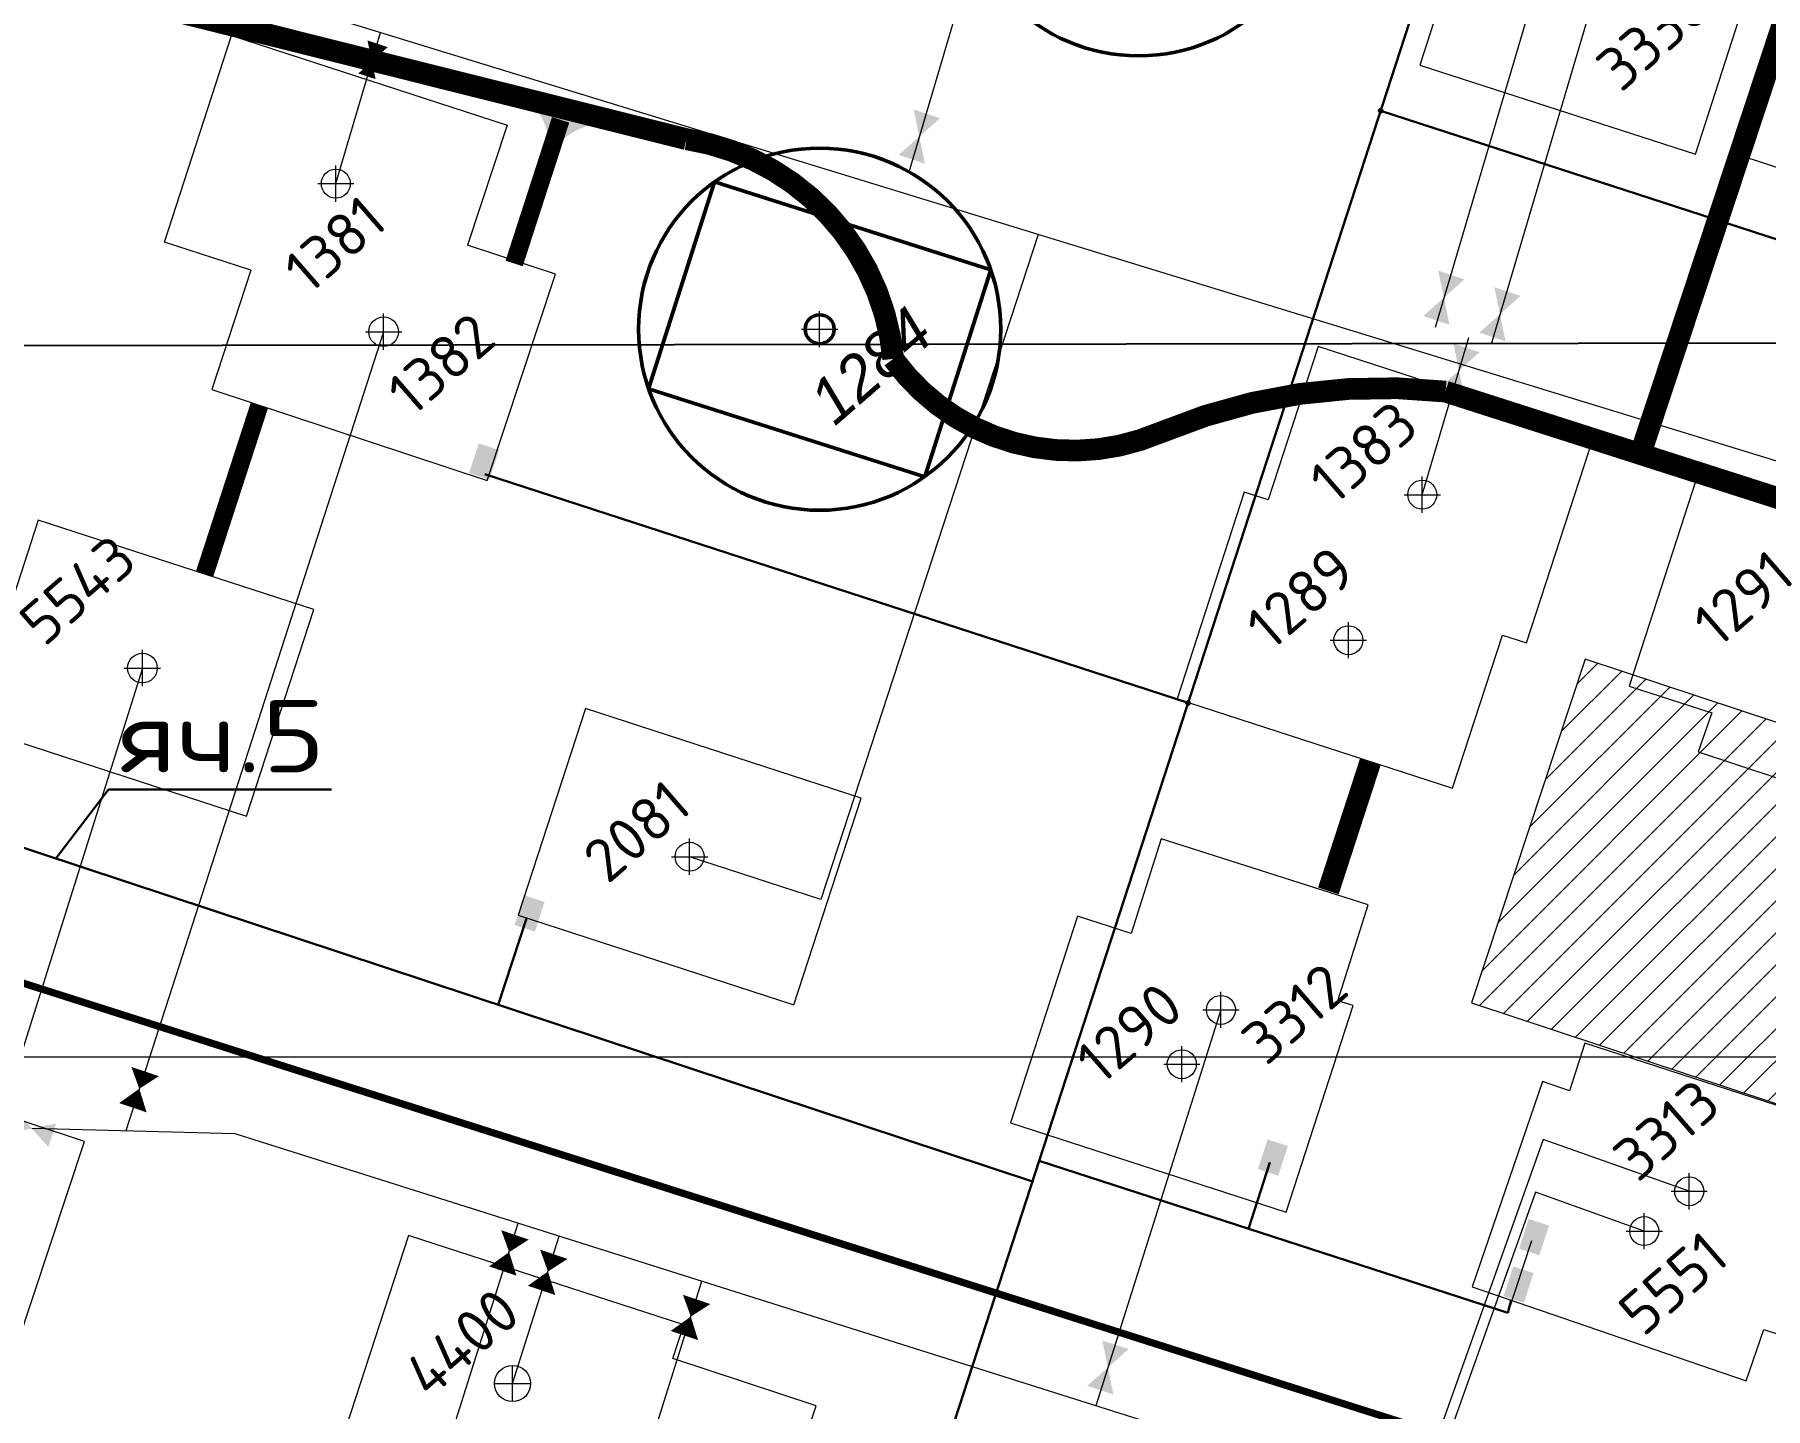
# Model space of a CAD drawing. Header units: millimetres. Extents: x 519 to 9564855, y -810 to 5021775.
# Drawn here: x 9538425.2 to 9538903.1, y 4997902.9 to 4998282.4 of the extents above; entities that cross this region are included whole.
import ezdxf
from ezdxf.enums import TextEntityAlignment as Align

# ---------------------------------------------------------------- set-up
doc = ezdxf.new("R2010")
doc.units = ezdxf.units.MM
doc.header["$LTSCALE"] = 2
doc.header["$MEASUREMENT"] = 0
doc.header["$PDMODE"] = 2
doc.header["$PDSIZE"] = 5
doc.linetypes.add('1', pattern=[0])
for name, color, linetype in [('0_ANNOT_Dimensions', 7, 'Continuous'), ('COMPOUND', 3, 'Continuous'), ('Existing roads', 41, 'Continuous'), ('Future Roads', 44, 'Continuous'), ('Injection lines', 164, 'Continuous'), ('OilColl&Flowlines', 3, 'Continuous'), ('Stage 10 wells', 7, 'Continuous'), ('Скважины 2019г.', 241, 'Continuous'), ('Скважины на 2013 год.', 21, '1'), ('Скважины на 2021 год', 7, 'Continuous')]:
    doc.layers.add(name, color=color, linetype=linetype)
for name, color, linetype, lineweight in [('WELLS(drilled after 2000y)', 6, 'Continuous', 40), ('Скважины на 2022 год', 60, 'Continuous', 13), ('Скважины на 2023 год', 201, 'Continuous', 20), ('Скважины на 2024 год-125', 10, 'Continuous', 40), ('Скважины на 2026', 222, 'Continuous', 50), ('Скважины на 2026 доп.', 222, 'Continuous', 50), ('Электро', 1, 'Continuous', 30), ('Электроснаб', 1, 'Continuous', 18), ('Электроснабжене', 1, 'Continuous', 18)]:
    doc.layers.add(name, color=color, linetype=linetype, lineweight=lineweight)
doc.styles.add('Elect', font='isocpeur.ttf')
doc.styles.add('Line_GUGK', font='')
doc.styles.get("Standard").update_dxf_attribs({"font": 'isocpeur.ttf', "width": 0.5})
doc.styles.get('Line_GUGK').set_extended_font_data('Bm431', italic=True)
doc.dimstyles.new('ISO-25', dxfattribs={"dimtxt": 15, "dimasz": 10, "dimexe": 5, "dimexo": 5, "dimgap": 5, "dimtad": 1, "dimtxsty": 'Standard', "dimblk": 'OBLIQUE', "dimcen": 50, "dimadec": 0, "dimazin": 0, "dimtfac": 1, "dimtmove": 0, "dimatfit": 3, "dimfxl": 0, "dimarcsym": 0})

# ---------------------------------------------------------------- blocks, each defined once
blk = doc.blocks.new('92051501$0$VALVE')
at = {"layer": 'OilColl&Flowlines'}
for points in [[(-5.97, -3.45), (-5.97, 3.45), (0, 0)], [(5.97, -3.45), (0, 0), (5.97, 3.45)]]:
    blk.add_solid(points, dxfattribs=at)
blk = doc.blocks.new('_Oblique')
at = {"color": 0, "linetype": 'ByBlock', "lineweight": -2}
blk.add_line((-0.5, -0.5), (0.5, 0.5), dxfattribs=at)
blk = doc.blocks.new('*D111')
at = {"layer": '0_ANNOT_Dimensions', "color": 0, "lineweight": -2, "transparency": 16777216}
for p, q in [((9540956.59, 4998203), (9540956.59, 4998205.09)), ((9540956.6, 4998200.09), (9521531.28, 4998171.79)), ((9521531.28, 4998174.7), (9521531.28, 4998176.79))]:
    blk.add_line(p, q, dxfattribs=at)
at = {"layer": 'DEFPOINTS', "color": 0, "linetype": 'ByBlock', "lineweight": 25, "transparency": 16777216}
for p in [(9540956.6, 4998198), (9521531.28, 4998171.79), (9521531.29, 4998169.71)]:
    blk.add_point(p, dxfattribs=at)
at = {"layer": '0_ANNOT_Dimensions', "color": 0, "linetype": 'ByBlock', "lineweight": -2, "transparency": 16777216, "xscale": 10, "yscale": 10, "zscale": 10}
for p, rotation in [((9540956.6, 4998200.09), 0.08345723362022996), ((9521531.28, 4998171.79), 180.0834572336203)]:
    blk.add_blockref('_Oblique', p, dxfattribs=dict(at, rotation=rotation))
at = {"layer": '0_ANNOT_Dimensions', "color": 0, "linetype": 'ByBlock', "lineweight": 25, "transparency": 16777216, "insert": (9531243.92, 4998199.94), "char_height": 15, "attachment_point": 5, "rotation": 0.0835, "bg_fill": 3, "box_fill_scale": 1.25, "bg_fill_color": 256, "bg_fill_true_color": 13158600, "bg_fill_transparency": 0}
blk.add_mtext('19425,33', dxfattribs=at)

msp = doc.modelspace()

# ---------------------------------------------------------------- hatches: boundary and pattern name
at = {"layer": 'COMPOUND', "linetype": 'ByBlock', "lineweight": 0, "ltscale": 50}
h = msp.add_hatch(dxfattribs=at)
h.set_pattern_fill('ANSI31', color=5, scale=50)
h.paths.add_polyline_path([(9538821.98975, 4998014.95626), (9538916.92767, 4997983.54303), (9538948.34091, 4998078.48094), (9538853.40299, 4998109.89418)])
at = {"layer": 'Future Roads', "linetype": 'ByBlock', "lineweight": 0, "ltscale": 25}
h = msp.add_hatch(color=256, dxfattribs=at)
h.paths.add_polyline_path([(9538568.68559, 4998253.05648), (9538567.09835, 4998253.65324, 0.155118741), (9538562.56569, 4998263.19025), (9538571.12129, 4998260.43711)])
h.paths.add_polyline_path([(9538570.21129, 4998252.48285), (9538568.68559, 4998253.05648), (9538571.12129, 4998260.43711), (9538579.91723, 4998257.60663, 0.161550784)])
at = {"layer": 'Электро'}
msp.add_hatch(color=256, dxfattribs=at).paths.add_polyline_path([(9538545.18527, 4998161.27663), (9538550.7975, 4998159.41964), (9538553.50473, 4998167.6015), (9538547.8925, 4998169.45849)])
at = {"layer": 'Электро', "ltscale": 0.5}
for points in [[(9538557.73808, 4998036.44308), (9538563.36045, 4998034.61703), (9538566.02259, 4998042.81367), (9538560.40021, 4998044.63972)], [(9538763.0191, 4997969.0432), (9538768.64148, 4997967.21715), (9538771.30361, 4997975.41379), (9538765.68124, 4997977.23985)], [(9538830.84746, 4997933.92476), (9538836.46983, 4997932.0987), (9538839.13197, 4997940.29534), (9538833.50959, 4997942.1214)]]:
    msp.add_hatch(color=256, dxfattribs=at).paths.add_polyline_path(points)
at = {"layer": 'Электроснаб', "lineweight": 0}
msp.add_hatch(color=1, dxfattribs=at).paths.add_polyline_path([(9538545.18527, 4998161.27663), (9538550.7975, 4998159.41964), (9538553.50473, 4998167.6015), (9538547.8925, 4998169.45849)])
at = {"layer": 'Электроснаб', "lineweight": 0, "ltscale": 0.5}
for points in [[(9538557.73808, 4998036.44308), (9538563.36045, 4998034.61703), (9538566.02259, 4998042.81367), (9538560.40021, 4998044.63972)], [(9538763.0191, 4997969.0432), (9538768.64148, 4997967.21715), (9538771.30361, 4997975.41379), (9538765.68124, 4997977.23985)], [(9538835.11355, 4997947.05445), (9538840.73592, 4997945.22839), (9538843.39806, 4997953.42503), (9538837.77569, 4997955.25109)]]:
    msp.add_hatch(color=1, dxfattribs=at).paths.add_polyline_path(points)
at = {"layer": 'Электроснабжене', "lineweight": 0}
msp.add_hatch(color=1, dxfattribs=at).paths.add_polyline_path([(9538545.18527, 4998161.27663), (9538550.7975, 4998159.41964), (9538553.50473, 4998167.6015), (9538547.8925, 4998169.45849)])
at = {"layer": 'Электроснабжене', "lineweight": 0, "ltscale": 0.5}
for points in [[(9538763.0191, 4997969.0432), (9538768.64148, 4997967.21715), (9538771.30361, 4997975.41379), (9538765.68124, 4997977.23985)], [(9538835.11355, 4997947.05445), (9538840.73592, 4997945.22839), (9538843.39806, 4997953.42503), (9538837.77569, 4997955.25109)]]:
    msp.add_hatch(color=1, dxfattribs=at).paths.add_polyline_path(points)

# ---------------------------------------------------------------- linework, layer by layer
at = {"color": 5, "linetype": 'ByBlock', "lineweight": 0, "ltscale": 50}
msp.add_lwpolyline([(9538821.98975, 4998014.95626), (9538916.92767, 4997983.54303), (9538948.34091, 4998078.48094), (9538853.40299, 4998109.89418)], close=True, dxfattribs=at)
at = {"layer": 'DEFPOINTS', "color": 1, "lineweight": 0, "ltscale": 80}
msp.add_point((9538521.6, 4998200.3), dxfattribs=at)
at = {"layer": 'Existing roads', "color": 0, "linetype": 'ByBlock', "lineweight": 0, "ltscale": 80}
msp.add_line((9533000, 4998000), (9548000, 4998000), dxfattribs=at)
at = {"layer": 'Existing roads', "linetype": 'ByBlock', "lineweight": 0, "const_width": 6, "flags": 128}
for points in [[(9538981.99053, 4998509.12096), (9538868.95323, 4998167.49661)], [(9538971.90129, 4998133.43296), (9538814.77081, 4998183.77422)]]:
    msp.add_lwpolyline(points, dxfattribs=at)
msp.add_lwpolyline([(9538814.77081, 4998183.77422, 0.128023074), (9538735.99224, 4998172.42282, -0.351002658), (9538662.32502, 4998192.78339, 0.341592536), (9538605.24258, 4998253.48096), (9538366.14999, 4998313.31333)], format="xyb", dxfattribs=at)
at = {"layer": 'Existing roads', "lineweight": 0, "const_width": 5}
msp.add_lwpolyline([(9538487.31577, 4998180.03187), (9538472.15443, 4998133.37005)], dxfattribs=at)
at = {"layer": 'Existing roads', "linetype": 'ByBlock', "lineweight": 0, "ltscale": 80, "const_width": 6}
msp.add_lwpolyline([(9538782.47493, 4998045.85499), (9538794.08262, 4998081.57977)], dxfattribs=at)
at = {"layer": 'Existing roads', "linetype": 'ByBlock', "lineweight": 0}
for centre, radius, start, end in [((9538594.54476, 4998186.2302), 68.09631, 5.5223536, 80.9614899), ((9538711.8737, 4998228.60789), 61.143, 215.8675391, 293.2323746), ((9538797.18493, 4998026.78324), 157.97289, 83.6084658, 112.7904539)]:
    msp.add_arc(centre, radius, start, end, dxfattribs=at)
at = {"layer": 'Future Roads', "linetype": 'ByBlock', "lineweight": 0, "const_width": 5}
msp.add_lwpolyline([(9538557.62903, 4998219.15404), (9538570.4751, 4998258.83615)], dxfattribs=at)
at = {"layer": 'Injection lines', "lineweight": 0, "const_width": 2}
msp.add_lwpolyline([(9538855.21806, 4997882.37425), (9537810.6772, 4998215.19141)], dxfattribs=at)
at = {"layer": 'OilColl&Flowlines', "linetype": 'ByBlock', "lineweight": 0}
msp.add_line((9538943.68448, 4998153.04058), (9538121.14656, 4998405.65024), dxfattribs=at)
at = {"layer": 'OilColl&Flowlines', "color": 3, "linetype": 'ByBlock', "lineweight": 0, "ltscale": 5}
msp.add_line((9538844.9, 4998313), (9538811.91683, 4998201.43336), dxfattribs=at)
at = {"layer": 'OilColl&Flowlines', "linetype": 'ByBlock', "lineweight": 0, "ltscale": 25}
for p, q in [((9538702.3404, 4998227.15977), (9538642.34087, 4998043.49789)), ((9538521.6, 4998200.3), (9538450.37573, 4997979.57496)), ((9538642.34141, 4998043.49955), (9538606.1, 4998055.3)), ((9538557.2, 4997909.8), (9538570.06776, 4997950.50582)), ((9538593.6, 4997887.7), (9538609.50732, 4997938.04402))]:
    msp.add_line(p, q, dxfattribs=at)
at = {"layer": 'OilColl&Flowlines', "lineweight": 0}
for p, q in [((9538480.56461, 4997978.78634), (9538424.41529, 4997980.25312)), ((9538855.57717, 4997860.29275), (9538480.56461, 4997978.78634))]:
    msp.add_line(p, q, dxfattribs=at)
at = {"layer": 'OilColl&Flowlines', "linetype": 'ByBlock', "lineweight": 0}
for points in [[(9538452.35992, 4997985.98535, 8, 0, 0), (9538454.13078, 4997991.21193, 0, 8, 0), (9538455.74157, 4997995.96603, 8, 8, 0)], [(9538554.49346, 4997940.86486, 8, 0, 0), (9538556.26432, 4997946.09143, 0, 8, 0), (9538557.87511, 4997950.84553, 8, 8, 0)], [(9538565.21277, 4997935.5185, 8, 0, 0), (9538566.98364, 4997940.74507, 0, 8, 0), (9538568.59442, 4997945.49917, 8, 8, 0)], [(9538604.65232, 4997923.05669, 8, 0, 0), (9538606.42319, 4997928.28326, 0, 8, 0), (9538608.03397, 4997933.03737, 8, 8, 0)]]:
    msp.add_lwpolyline(points, format="xyseb", dxfattribs=at)
at = {"layer": 'OilColl&Flowlines', "lineweight": 0}
for points in [[(9538522.72329, 4998278.89665), (9538518.33437, 4998274.98742), (9538517.14334, 4998280.74295)], [(9538519.37666, 4998270.09238), (9538514.61628, 4998271.63724), (9538518.33437, 4998274.98742)], [(9538675.22253, 4998259.27277), (9538669.524, 4998254.19707), (9538667.97758, 4998261.66999)], [(9538671.07042, 4998246.72416), (9538663.82547, 4998249.12138), (9538669.524, 4998254.19707)], [(9538820.06043, 4998214.7796), (9538814.36191, 4998209.7039), (9538812.81549, 4998217.17682)], [(9538835.54737, 4998210.20109), (9538829.84885, 4998205.1254), (9538828.30243, 4998212.59832)], [(9538815.90833, 4998202.23099), (9538808.66338, 4998204.62821), (9538814.36191, 4998209.7039)], [(9538831.39526, 4998197.65248), (9538824.15032, 4998200.0497), (9538829.84885, 4998205.1254)], [(9538824.22934, 4998194.6435), (9538818.53081, 4998189.5678), (9538816.98439, 4998197.04072)], [(9538820.07723, 4998182.09488), (9538812.83228, 4998184.4921), (9538818.53081, 4998189.5678)], [(9538727.28878, 4997919.30203), (9538721.59025, 4997914.22633), (9538720.04384, 4997921.69925)], [(9538723.13667, 4997906.75342), (9538715.89173, 4997909.15064), (9538721.59025, 4997914.22633)]]:
    msp.add_solid(points, dxfattribs=at)
at = {"layer": 'Stage 10 wells', "color": 0, "linetype": 'ByBlock', "lineweight": 0}
for points in [[(9538484.91959, 4998217.28538), (9538474.18202, 4998184.37759), (9538550.16255, 4998159.23701), (9538569.01798, 4998216.22241), (9538544.75394, 4998224.25094)], [(9538549.18712, 4997880.85968), (9538546.18202, 4997871.77759), (9538622.16255, 4997846.63701), (9538641.01798, 4997903.62241), (9538601.49986, 4997916.69824)]]:
    msp.add_lwpolyline(points, dxfattribs=at)
msp.add_circle((9538521.6, 4998200.3), 4.0951, dxfattribs=at)
msp.add_point((9538521.6, 4998200.3), dxfattribs=at)
at = {"layer": 'WELLS(drilled after 2000y)', "color": 0, "linetype": 'ByBlock', "lineweight": 0}
msp.add_lwpolyline([(9538888.39552, 4998095.0079), (9538884.58202, 4998084.2776), (9538960.56254, 4998059.13702), (9538979.41798, 4998116.12241), (9538956.61688, 4998123.98395)], dxfattribs=at)
at = {"layer": 'WELLS(drilled after 2000y)', "color": 0, "lineweight": 0}
msp.add_lwpolyline([(9538344.18202, 4997944.7776), (9538420.16254, 4997919.63702), (9538439.01798, 4997976.62241), (9538363.03745, 4998001.76299)], close=True, dxfattribs=at)
at = {"layer": 'Скважины 2019г.', "color": 0, "linetype": 'ByBlock', "lineweight": 0}
msp.add_lwpolyline([(9538634.84446, 4998014.38844), (9538653.42355, 4998071.43944), (9538577.35554, 4998096.21156), (9538558.77645, 4998039.16056)], close=True, dxfattribs=at)
msp.add_lwpolyline([(9538849.05022, 4997990.67736), (9538841.56671, 4997993.23423), (9538822.14182, 4997936.46563), (9538897.83329, 4997910.56577), (9538902.6724, 4997924.70793)], dxfattribs=at)
for centre in [(9538606.1, 4998055.3), (9538869.7, 4997951.9)]:
    msp.add_circle(centre, 4, dxfattribs=at)
for p in [(9538606.1, 4998055.3), (9538869.7, 4997951.9)]:
    msp.add_point(p, dxfattribs=at)
at = {"layer": 'Скважины на 2013 год.', "color": 3, "linetype": 'ByBlock', "lineweight": 0, "ltscale": 5}
for p, q in [((9538695.6, 4998342.4), (9538666.62386, 4998244.38726)), ((9538855, 4998290.2), (9538827.40377, 4998196.85486)), ((9538808.4, 4998155.3), (9538821.22515, 4998198.68149)), ((9538752.8, 4998013), (9538718.25843, 4997903.68167)), ((9538841.75395, 4997977.22715), (9538805.81346, 4997876.01671)), ((9538882.1, 4997962.9), (9538841.75395, 4997977.22715)), ((9538839.63927, 4997962.61872), (9538808.46136, 4997875.18004)), ((9538869.7, 4997951.9), (9538839.63927, 4997962.61872)), ((9538504.1, 4997781), (9538558.78555, 4997954.07069))]:
    msp.add_line(p, q, dxfattribs=at)
at = {"layer": 'Скважины на 2013 год.', "color": 0, "linetype": 'ByBlock', "lineweight": 0}
for points in [[(9538813.42476, 4998291.60573), (9538807.72772, 4998273.91099), (9538883.87369, 4998249.37954), (9538902.27228, 4998306.48901), (9538886.32866, 4998311.62799)], [(9538830.52308, 4998116.52987), (9538837.13474, 4998114.38161), (9538855.72738, 4998171.4282), (9538779.66526, 4998196.21839), (9538765.85218, 4998153.83661)], [(9538785.08151, 4998015.54584), (9538793.49205, 4998042.05437), (9538736.30158, 4998060.1996), (9538728.01929, 4998034.08879)], [(9538902.6724, 4997924.70793), (9538910.91178, 4997922.03582), (9538929.39691, 4997979.11734), (9538853.28822, 4998003.76418), (9538849.05022, 4997990.67736)]]:
    msp.add_lwpolyline(points, dxfattribs=at)
for centre in [(9538808.4, 4998155.3), (9538752.8, 4998013), (9538882.1, 4997962.9)]:
    msp.add_circle(centre, 4, dxfattribs=at)
for p in [(9538808.4, 4998155.3), (9538752.8, 4998013), (9538882.1, 4997962.9)]:
    msp.add_point(p, dxfattribs=at)
at = {"layer": 'Скважины на 2021 год', "color": 3, "linetype": 'ByBlock', "lineweight": 0, "ltscale": 50}
for p, q in [((9538508.4, 4998241.2), (9538520.69325, 4998282.94544)), ((9538455, 4998107.4), (9538415.94072, 4997982.91785))]:
    msp.add_line(p, q, dxfattribs=at)
at = {"layer": 'Скважины на 2021 год', "lineweight": 0, "ltscale": 50}
for p, q in [((9538461.08723, 4998225.02898), (9538479.62825, 4998282.09238)), ((9538479.62825, 4998282.09238), (9538555.71277, 4998257.37102)), ((9538555.71277, 4998257.37102), (9538544.75394, 4998224.25094)), ((9538484.91959, 4998217.28538), (9538461.08723, 4998225.02898))]:
    msp.add_line(p, q, dxfattribs=at)
at = {"layer": 'Скважины на 2021 год', "lineweight": 0}
msp.add_lwpolyline([(9538407.68723, 4998091.22898), (9538483.77175, 4998066.50762), (9538502.31277, 4998123.57102), (9538426.22825, 4998148.29238)], close=True, dxfattribs=at)
for centre, radius in [((9538508.4, 4998241.2), 4), ((9538455, 4998107.4), 4.1)]:
    msp.add_circle(centre, radius, dxfattribs=at)
at = {"layer": 'Скважины на 2021 год', "lineweight": 0, "ltscale": 50}
msp.add_point((9538508.4, 4998241.2), dxfattribs=at)
at = {"layer": 'Скважины на 2021 год', "lineweight": 0}
msp.add_point((9538455, 4998107.4), dxfattribs=at)
at = {"layer": 'Скважины на 2022 год', "color": 0, "linetype": 'ByBlock', "lineweight": 0}
for points in [[(9538991.85309, 4998280.17181), (9538992.11277, 4998280.97102), (9538916.02825, 4998305.69238), (9538897.48723, 4998248.62898), (9538926.67036, 4998239.14681)], [(9538728.01929, 4998034.08879), (9538713.22825, 4998038.89238), (9538694.68723, 4997981.82898), (9538770.77175, 4997957.10762), (9538789.31277, 4998014.17102), (9538785.08151, 4998015.54584)]]:
    msp.add_lwpolyline(points, dxfattribs=at)
at = {"layer": 'Скважины на 2022 год', "color": 0, "linetype": 'ByBlock'}
msp.add_lwpolyline([(9538601.49986, 4997916.69824), (9538604.51277, 4997925.97102), (9538528.42825, 4997950.69238), (9538509.88723, 4997893.62898), (9538549.18712, 4997880.85968)], dxfattribs=at)
at = {"layer": 'Скважины на 2022 год', "color": 0, "linetype": 'ByBlock', "lineweight": 0}
msp.add_circle((9538742, 4997998), 4, dxfattribs=at)
at = {"layer": 'Скважины на 2022 год', "color": 0}
msp.add_circle((9538557.2, 4997909.8), 5, dxfattribs=at)
at = {"layer": 'Скважины на 2022 год', "color": 0, "linetype": 'ByBlock', "lineweight": 0}
msp.add_point((9538742, 4997998), dxfattribs=at)
at = {"layer": 'Скважины на 2022 год', "color": 0}
msp.add_point((9538557.2, 4997909.8), dxfattribs=at)
at = {"layer": 'Скважины на 2023 год', "color": 0, "linetype": 'ByBlock', "lineweight": 0}
msp.add_lwpolyline([(9538956.62434, 4998123.98137), (9538960.12795, 4998134.78992), (9538884.04343, 4998159.51128), (9538865.50241, 4998102.44789), (9538888.39552, 4998095.0079)], dxfattribs=at)
at = {"layer": 'Скважины на 2024 год-125', "color": 0, "linetype": 'ByBlock', "lineweight": 0}
msp.add_lwpolyline([(9538765.85218, 4998153.83661), (9538759.22825, 4998155.99238), (9538740.68723, 4998098.92898), (9538816.77175, 4998074.20762), (9538830.52308, 4998116.52987)], dxfattribs=at)
msp.add_circle((9538788, 4998115.1), 4, dxfattribs=at)
msp.add_point((9538788, 4998115.1), dxfattribs=at)
at = {"layer": 'Скважины на 2026', "linetype": 'ByBlock', "ltscale": 50}
msp.add_lwpolyline([(9538594.77913, 4998184.56257), (9538671.00178, 4998160.27044), (9538689.22087, 4998217.43743), (9538612.99822, 4998241.72956)], close=True, dxfattribs=at)
msp.add_circle((9538642, 4998201), 50, dxfattribs=at)
at = {"layer": 'Скважины на 2026', "linetype": 'ByBlock'}
msp.add_circle((9538642, 4998201), 4, dxfattribs=at)
at = {"layer": 'Скважины на 2026', "linetype": 'ByBlock', "lineweight": 0}
msp.add_point((9538642, 4998201), dxfattribs=at)
at = {"layer": 'Скважины на 2026 доп.'}
msp.add_circle((9538730.1, 4998326.5), 50, dxfattribs=at)
at = {"layer": 'Электро'}
for p, q in [((9538833.1136, 4998372.60285, 0), (9538624.40547, 4997730.89147)), ((9538549.57323, 4998160.93381), (9538743.72246, 4998097.78451, 0)), ((9538118.27381, 4998158.30487, 47.36082), (9538701.07416, 4997965.46319, 47.36082)), ((9538445.59964, 4998073.86443, 47.36082), (9538431.04818, 4998054.81156, 47.36082)), ((9538507.2084, 4998073.86443, 47.36082), (9538445.59964, 4998073.86443, 47.36082))]:
    msp.add_line(p, q, dxfattribs=at)
at = {"layer": 'Электро', "ltscale": 25}
msp.add_line((9539473.44583, 4998041.27815, 0), (9538796.91957, 4998261.32619, 0), dxfattribs=at)
at = {"layer": 'Электро', "ltscale": 80}
for p, q in [((9538561.06086, 4998038.24982), (9538553.26854, 4998014.3703, 47.36082)), ((9538832.05084, 4997929.28487), (9538702.60012, 4997971.34595)), ((9538766.34189, 4997970.84994), (9538760.40087, 4997952.56535)), ((9538832.90327, 4997932.78331), (9538832.05084, 4997929.28487))]:
    msp.add_line(p, q, dxfattribs=at)
at = {"layer": 'Электро'}
for centre, start, end in [((9538796.91957, 4998261.32619, 0), 162, 342), ((9538796.91957, 4998261.32619, 0), 342, 162), ((9538743.72246, 4998097.78451, 0), 161.9999999, 341.9999999), ((9538743.72246, 4998097.78451, 0), 341.9999999, 161.9999999)]:
    msp.add_arc(centre, 0.5, start, end, dxfattribs=at)
at = {"layer": 'Электроснаб', "color": 1, "lineweight": 0}
for p, q in [((9538833.1136, 4998372.60285, 0), (9538624.40547, 4997730.89147)), ((9538549.57323, 4998160.93381), (9538743.72246, 4998097.78451, 0)), ((9538118.27381, 4998158.30487, 47.36082), (9538701.07416, 4997965.46319, 47.36082))]:
    msp.add_line(p, q, dxfattribs=at)
at = {"layer": 'Электроснаб', "color": 1, "lineweight": 0, "ltscale": 25}
msp.add_line((9539473.44583, 4998041.27815, 0), (9538796.91957, 4998261.32619, 0), dxfattribs=at)
at = {"layer": 'Электроснаб', "color": 1, "lineweight": 0, "ltscale": 80}
for p, q in [((9538561.06086, 4998038.24982), (9538553.26854, 4998014.3703, 47.36082)), ((9538832.05084, 4997929.28487), (9538702.60012, 4997971.34595)), ((9538766.34189, 4997970.84994), (9538760.40087, 4997952.56535)), ((9538838.54019, 4997949.25705), (9538832.05084, 4997929.28487))]:
    msp.add_line(p, q, dxfattribs=at)
at = {"layer": 'Электроснаб', "color": 1, "lineweight": 0}
for centre, start, end in [((9538796.91957, 4998261.32619, 0), 162, 342), ((9538796.91957, 4998261.32619, 0), 342, 162), ((9538743.72246, 4998097.78451, 0), 161.9999999, 341.9999999), ((9538743.72246, 4998097.78451, 0), 341.9999999, 161.9999999)]:
    msp.add_arc(centre, 0.5, start, end, dxfattribs=at)
at = {"layer": 'Электроснабжене', "color": 1, "lineweight": 0, "ltscale": 25}
msp.add_line((9539473.44583, 4998041.27815, 0), (9538796.91957, 4998261.32619, 0), dxfattribs=at)
at = {"layer": 'Электроснабжене', "color": 1, "lineweight": 0}
for p, q in [((9538549.57323, 4998160.93381), (9538743.72246, 4998097.78451, 0)), ((9538118.27381, 4998158.30487, 47.36082), (9538701.07416, 4997965.46319, 47.36082))]:
    msp.add_line(p, q, dxfattribs=at)
at = {"layer": 'Электроснабжене', "color": 1, "lineweight": 0, "ltscale": 80}
for p, q in [((9538832.05084, 4997929.28487), (9538702.60012, 4997971.34595)), ((9538766.34189, 4997970.84994), (9538760.40087, 4997952.56535)), ((9538838.54019, 4997949.25705), (9538832.05084, 4997929.28487))]:
    msp.add_line(p, q, dxfattribs=at)
at = {"layer": 'Электроснабжене', "color": 1, "lineweight": 0}
for centre, start, end in [((9538796.91957, 4998261.32619, 0), 162, 342), ((9538796.91957, 4998261.32619, 0), 342, 162), ((9538743.72246, 4998097.78451, 0), 161.9999999, 341.9999999), ((9538743.72246, 4998097.78451, 0), 341.9999999, 161.9999999)]:
    msp.add_arc(centre, 0.5, start, end, dxfattribs=at)

# ---------------------------------------------------------------- block references
at = {"layer": 'OilColl&Flowlines', "lineweight": 0, "rotation": 341.6915559985446}
msp.add_blockref('92051501$0$VALVE', (9538424.41529, 4997980.25312), dxfattribs=at)

# ---------------------------------------------------------------- texts
at = {"layer": 'Stage 10 wells', "color": 0, "linetype": 'ByBlock', "lineweight": 0, "style": 'Elect'}
msp.add_text('1382', height=12, rotation=41, dxfattribs=at).set_placement((9538529.46337, 4998176.4689))
at = {"layer": 'Скважины 2019г.', "color": 0, "linetype": 'ByBlock', "lineweight": 0, "style": 'Elect'}
for s, p in [('2081', (9538583.51006, 4998047.50821)), ('5551', (9538869.43111, 4997922.39496))]:
    msp.add_text(s, height=12, rotation=41, dxfattribs=at).set_placement(p)
at = {"layer": 'Скважины на 2013 год.', "color": 0, "linetype": 'ByBlock', "lineweight": 0, "style": 'Elect'}
for s, p in [('3336', (9538863.29038, 4998266.11237)), ('1383', (9538784.06144, 4998152.02841)), ('3312', (9538765.34534, 4997997.2679)), ('3313', (9538867.91212, 4997965.04352))]:
    msp.add_text(s, height=12, rotation=41, dxfattribs=at).set_placement(p)
at = {"layer": 'Скважины на 2021 год', "lineweight": 0}
for s, p in [('1381', (9538503.30386, 4998207.51993)), ('5543', (9538430.22796, 4998110.25823))]:
    msp.add_text(s, height=12, rotation=41, dxfattribs=at).set_placement(p, align=Align.BOTTOM_LEFT)
at = {"layer": 'Скважины на 2022 год', "color": 0, "linetype": 'ByBlock', "lineweight": 0, "style": 'Elect'}
msp.add_text('1290', height=12, rotation=41, dxfattribs=at).set_placement((9538719.63566, 4997991.85072))
at = {"layer": 'Скважины на 2022 год', "color": 0, "style": 'Elect'}
msp.add_text('4400', height=12, rotation=41, dxfattribs=at).set_placement((9538536.50863, 4997902.55595), align=Align.BOTTOM_LEFT)
at = {"layer": 'Скважины на 2023 год', "color": 0, "linetype": 'ByBlock', "lineweight": 0, "style": 'Elect'}
msp.add_text('1291', height=12, rotation=41, dxfattribs=at).set_placement((9538890.01256, 4998112.62616))
at = {"layer": 'Скважины на 2024 год-125', "color": 0, "linetype": 'ByBlock', "lineweight": 0, "style": 'Elect'}
msp.add_text('1289', height=12, rotation=41, dxfattribs=at).set_placement((9538766.59595, 4998111.8056))
at = {"layer": 'Скважины на 2026', "linetype": 'ByBlock', "style": 'Line_GUGK'}
msp.add_text('1284', height=12.5, rotation=41, dxfattribs=at).set_placement((9538646.15466, 4998174.05423))
at = {"layer": 'Электро', "style": 'Elect', "width": 1.2}
msp.add_text('яч.5', height=20, dxfattribs=at).set_placement((9538448.639, 4998078.56941, 47.36082))
at = {"layer": 'Электроснаб', "color": 1, "lineweight": 0, "style": 'Elect', "width": 1.2}
msp.add_text('яч.5', height=20, dxfattribs=at).set_placement((9538448.639, 4998078.56941, 47.36082))
at = {"layer": 'Электроснабжене', "color": 1, "lineweight": 0, "style": 'Elect', "width": 1.2}
msp.add_text('яч.5', height=20, dxfattribs=at).set_placement((9538448.639, 4998078.56941, 47.36082))

# ---------------------------------------------------------------- next in the draw order: dimensions: what is measured, and where the dimension line sits
at = {"layer": '0_ANNOT_Dimensions', "linetype": 'ByBlock', "lineweight": 25}
dim = msp.add_aligned_dim(p1=(9540956.6, 4998198), p2=(9521531.287, 4998169.705), distance=-2.08809, dimstyle='ISO-25', override={"dimtfill": 1}, dxfattribs=at)
dim.commit()
dim.dimension.update_dxf_attribs({"geometry": '*D111', "text_midpoint": (9531243.92007, 4998199.94057)})

doc.saveas('drawing.dxf')
